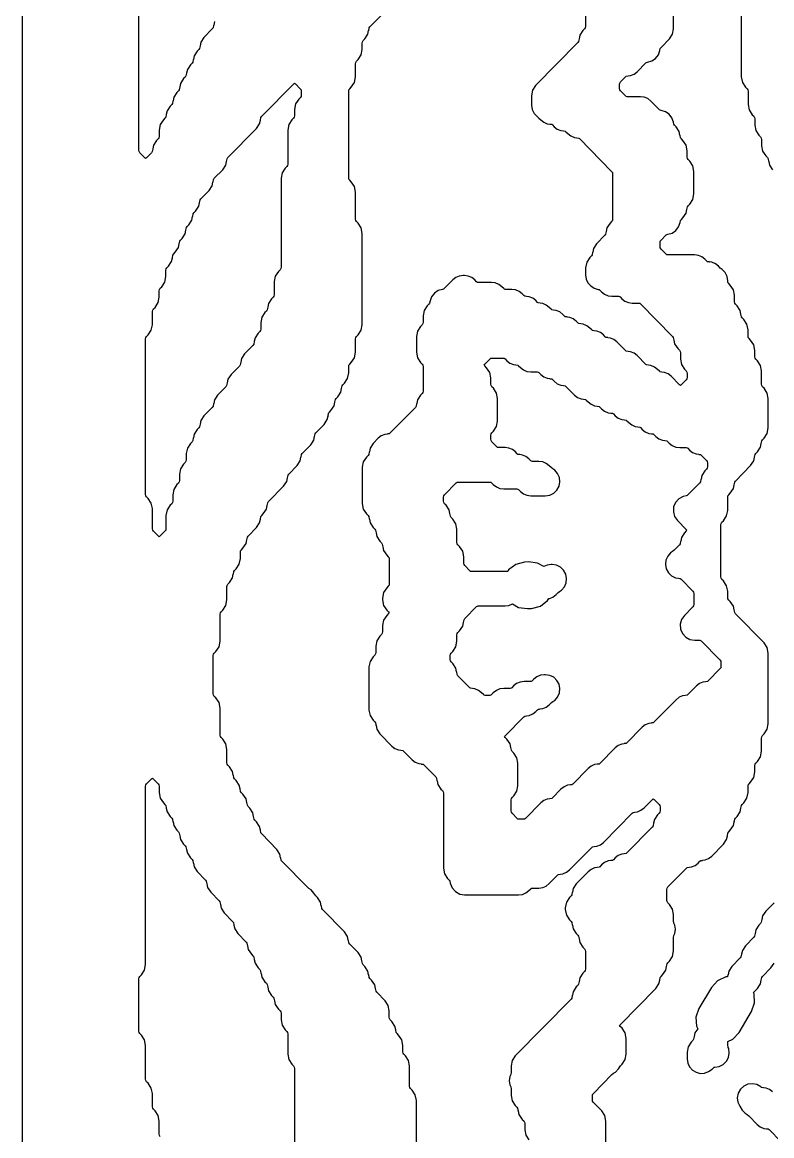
# Model space of a CAD drawing. Header units: millimetres. Extents: x 2 to 65, y 2 to 128.
# Drawn here: x 2 to 27.71, y 51.53 to 89.77 of the extents above; entities that cross this region are included whole.
import ezdxf

# ---------------------------------------------------------------- set-up
doc = ezdxf.new("R2010")
doc.units = ezdxf.units.MM
doc.layers.add('CUT', color=1, linetype='Continuous')

msp = doc.modelspace()

# ---------------------------------------------------------------- linework, layer by layer
at = {"layer": 'CUT'}
for points in [[(44.134, 2), (52.134, 2), (52.134, 5), (65.2679, 5), (65.2679, 125), (52.134, 125), (52.134, 128), (44.134, 128), (44.134, 125), (23.134, 125), (23.134, 128), (15.134, 128), (15.134, 125), (2, 125), (2, 5), (15.134, 5), (15.134, 2), (23.134, 2), (23.134, 5), (44.134, 5)], [(6.2322, 73.555), (6.2322, 78.8922), (6.2411, 78.9373), (6.2664, 78.9757), (6.321, 79.0313), (6.4272, 79.1924), (6.4644, 79.3818), (6.4644, 79.8374), (6.4733, 79.8824), (6.4986, 79.9208), (6.5533, 79.9765), (6.6594, 80.1376), (6.6967, 80.3269), (6.6967, 80.5462), (6.7055, 80.5913), (6.7308, 80.6297), (6.7855, 80.6853), (6.8916, 80.8465), (6.9289, 81.0358), (6.9289, 81.2551), (6.9377, 81.3002), (6.963, 81.3385), (7.0177, 81.3942), (7.1239, 81.5553), (7.1485, 81.6805), (7.1517, 81.6799), (7.17, 81.7727), (7.1952, 81.8111), (7.2499, 81.8668), (7.3561, 82.0279), (7.3807, 82.1531), (7.3839, 82.1525), (7.4022, 82.2453), (7.4274, 82.2837), (7.4821, 82.3393), (7.5883, 82.5005), (7.6129, 82.6257), (7.6161, 82.625), (7.6344, 82.7179), (7.6597, 82.7563), (7.7144, 82.8119), (7.8205, 82.973), (7.8451, 83.0982), (7.8483, 83.0976), (7.8666, 83.1905), (7.8919, 83.2288), (7.9466, 83.2845), (8.0527, 83.4456), (8.0774, 83.5708), (8.0806, 83.5702), (8.0988, 83.663), (8.1241, 83.7014), (8.411, 83.9933), (8.5172, 84.1545), (8.5418, 84.2797), (8.545, 84.279), (8.5633, 84.3719), (8.5885, 84.4103), (8.8754, 84.7022), (8.9816, 84.8633), (9.0062, 84.9885), (9.0094, 84.9879), (9.0277, 85.0808), (9.053, 85.1191), (10.0365, 86.1199), (10.1427, 86.2811), (10.1673, 86.4063), (10.1705, 86.4056), (10.1888, 86.4985), (10.2141, 86.5368), (11.3131, 87.6552), (11.341, 87.6757), (11.3689, 87.6552), (11.5391, 87.482), (11.5644, 87.4436), (11.5732, 87.3986), (11.5732, 87.2597), (11.5644, 87.2146), (11.5391, 87.1762), (11.4844, 87.1206), (11.3783, 86.9594), (11.341, 86.7701), (11.341, 86.5508), (11.3322, 86.5057), (11.3069, 86.4674), (11.2522, 86.4117), (11.146, 86.2506), (11.1088, 86.0613), (11.1088, 84.8968), (11.0999, 84.8517), (11.0747, 84.8134), (11.02, 84.7577), (10.9138, 84.5966), (10.8766, 84.4072), (10.8766, 81.3525), (10.8677, 81.3074), (10.8424, 81.2691), (10.7878, 81.2134), (10.6816, 81.0523), (10.6444, 80.8629), (10.6444, 80.4073), (10.6355, 80.3623), (10.6102, 80.3239), (10.5555, 80.2683), (10.4494, 80.1071), (10.4248, 79.9819), (10.4215, 79.9826), (10.4033, 79.8897), (10.378, 79.8513), (10.3233, 79.7957), (10.2172, 79.6346), (10.1799, 79.4452), (10.1799, 79.2259), (10.1711, 79.1808), (10.1458, 79.1425), (10.0911, 79.0868), (9.9849, 78.9257), (9.9603, 78.8005), (9.9571, 78.8011), (9.9388, 78.7083), (9.9136, 78.6699), (9.6267, 78.378), (9.5205, 78.2168), (9.4959, 78.0916), (9.4927, 78.0923), (9.4744, 77.9994), (9.4491, 77.961), (9.1622, 77.6691), (9.0561, 77.508), (9.0314, 77.3828), (9.0282, 77.3834), (9.01, 77.2905), (8.9847, 77.2522), (8.6978, 76.9602), (8.5916, 76.7991), (8.567, 76.6739), (8.5638, 76.6745), (8.5455, 76.5817), (8.5203, 76.5433), (8.2334, 76.2514), (8.1272, 76.0903), (8.1026, 75.965), (8.0994, 75.9657), (8.0811, 75.8728), (8.0558, 75.8345), (8.0011, 75.7788), (7.895, 75.6177), (7.8704, 75.4925), (7.8671, 75.4931), (7.8489, 75.4003), (7.8236, 75.3619), (7.7689, 75.3062), (7.6628, 75.1451), (7.6255, 74.9558), (7.6255, 74.7365), (7.6167, 74.6914), (7.5914, 74.653), (7.5367, 74.5974), (7.4305, 74.4362), (7.3933, 74.2469), (7.3933, 74.0276), (7.3844, 73.9825), (7.3592, 73.9442), (7.3045, 73.8885), (7.1983, 73.7274), (7.1611, 73.538), (7.1611, 73.3187), (7.1522, 73.2737), (7.127, 73.2353), (7.0723, 73.1797), (6.9661, 73.0185), (6.9289, 72.8292), (6.9289, 72.3736), (6.92, 72.3285), (6.8947, 72.2902), (6.7245, 72.117), (6.6967, 72.0964), (6.6688, 72.117), (6.4986, 72.2902), (6.4733, 72.3285), (6.4644, 72.3736), (6.4644, 73.0655), (6.4272, 73.2548), (6.321, 73.4159), (6.2664, 73.4716), (6.2411, 73.51)], [(20.5003, 70.2617), (20.6, 70.3762), (20.6608, 70.5154), (20.6769, 70.6665), (20.647, 70.8154), (20.5737, 70.9484), (20.4638, 71.0533), (20.3276, 71.1204), (20.1774, 71.1435), (20.1428, 71.1435), (20.0119, 71.126), (19.8902, 71.075), (19.8897, 71.0746), (19.6798, 71.1962), (19.3704, 71.2374), (19.2325, 71.2286), (18.9309, 71.1482), (18.6829, 70.9586), (18.6532, 70.9072), (17.4118, 70.9072), (17.3804, 70.9114), (17.3555, 70.9308), (17.1806, 71.1087), (17.1553, 71.1471), (17.1465, 71.1922), (17.1465, 71.4115), (17.1092, 71.6008), (17.0031, 71.7619), (16.9484, 71.8176), (16.9231, 71.8559), (16.9143, 71.901), (16.9143, 72.3566), (16.877, 72.5459), (16.7709, 72.7071), (16.7162, 72.7627), (16.6909, 72.8011), (16.6726, 72.8939), (16.6694, 72.8933), (16.6448, 73.0185), (16.5387, 73.1797), (16.484, 73.2353), (16.4587, 73.2737), (16.4498, 73.3187), (16.4498, 73.4576), (16.4587, 73.5027), (16.484, 73.5411), (16.891, 73.9553), (16.916, 73.9747), (16.9474, 73.9789), (18.0422, 73.9789), (18.0736, 73.9747), (18.0986, 73.9553), (18.1606, 73.8921), (18.2647, 73.8111), (18.3864, 73.76), (18.5172, 73.7426), (18.9711, 73.7426), (19.0025, 73.7384), (19.0274, 73.719), (19.0895, 73.6559), (19.1936, 73.5748), (19.3153, 73.5237), (19.4461, 73.5063), (19.9452, 73.5063), (20.0953, 73.5294), (20.2316, 73.5965), (20.3415, 73.7014), (20.4147, 73.8344), (20.4447, 73.9833), (20.4286, 74.1343), (20.3678, 74.2736), (20.2681, 74.3881), (20.2012, 74.4291), (20.1421, 74.4751), (20.0801, 74.5382), (19.9759, 74.6193), (19.8542, 74.6704), (19.7234, 74.6878), (19.5018, 74.6878), (19.4704, 74.6919), (19.4454, 74.7114), (19.3834, 74.7745), (19.2793, 74.8556), (19.1576, 74.9066), (19.07, 74.9183), (19.0702, 74.9197), (19.006, 74.9282), (18.981, 74.9477), (18.919, 75.0108), (18.8149, 75.0919), (18.6932, 75.1429), (18.5624, 75.1603), (18.3407, 75.1603), (18.3093, 75.1645), (18.2843, 75.184), (18.1095, 75.3619), (18.0842, 75.4003), (18.0754, 75.4453), (18.0754, 75.5842), (18.0842, 75.6293), (18.1095, 75.6676), (18.1642, 75.7233), (18.2703, 75.8844), (18.3076, 76.0738), (18.3076, 76.8461), (18.2703, 77.0354), (18.1642, 77.1965), (18.1095, 77.2522), (18.0842, 77.2905), (18.0754, 77.3356), (18.0754, 77.5549), (18.0381, 77.7443), (17.932, 77.9054), (17.8704, 77.968), (17.8505, 77.9958), (17.8704, 78.0235), (18.0521, 78.2084), (18.0771, 78.2279), (18.1085, 78.2321), (18.5067, 78.2321), (18.538, 78.2279), (18.563, 78.2084), (18.625, 78.1453), (18.7292, 78.0642), (18.8509, 78.0132), (18.9384, 78.0015), (18.9382, 78.0002), (19.0025, 77.9916), (19.0274, 77.9721), (19.0895, 77.909), (19.1936, 77.8279), (19.3153, 77.7769), (19.4461, 77.7595), (19.6677, 77.7595), (19.6991, 77.7553), (19.7241, 77.7359), (19.7861, 77.6727), (19.8902, 77.5916), (20.0119, 77.5406), (20.0995, 77.529), (20.0993, 77.5276), (20.1636, 77.519), (20.1885, 77.4996), (20.2506, 77.4365), (20.3547, 77.3554), (20.4764, 77.3043), (20.564, 77.2927), (20.5638, 77.2913), (20.628, 77.2827), (20.653, 77.2633), (20.9472, 76.9639), (21.0513, 76.8828), (21.173, 76.8318), (21.2606, 76.8201), (21.2604, 76.8187), (21.3247, 76.8102), (21.3496, 76.7907), (21.4117, 76.7276), (21.5158, 76.6465), (21.6375, 76.5955), (21.725, 76.5838), (21.7249, 76.5824), (21.7891, 76.5739), (21.8141, 76.5544), (21.8761, 76.4913), (21.9802, 76.4102), (22.1019, 76.3592), (22.1895, 76.3475), (22.1893, 76.3461), (22.2535, 76.3376), (22.2785, 76.3181), (22.3405, 76.255), (22.4446, 76.1739), (22.5663, 76.1229), (22.6539, 76.1112), (22.6537, 76.1099), (22.718, 76.1013), (22.7429, 76.0819), (22.805, 76.0187), (22.9091, 75.9376), (23.0308, 75.8866), (23.1184, 75.875), (23.1182, 75.8736), (23.1824, 75.865), (23.2074, 75.8456), (23.2694, 75.7824), (23.3735, 75.7014), (23.4952, 75.6503), (23.5828, 75.6387), (23.5826, 75.6373), (23.6468, 75.6287), (23.6718, 75.6093), (23.7339, 75.5462), (23.838, 75.4651), (23.9597, 75.414), (24.0472, 75.4024), (24.047, 75.401), (24.1113, 75.3924), (24.1363, 75.373), (24.1983, 75.3099), (24.3024, 75.2288), (24.4241, 75.1778), (24.5549, 75.1603), (24.7765, 75.1603), (24.8079, 75.1562), (24.8329, 75.1367), (24.8949, 75.0736), (24.9991, 74.9925), (25.1207, 74.9415), (25.2083, 74.9298), (25.2081, 74.9284), (25.2724, 74.9199), (25.2973, 74.9004), (25.4722, 74.7225), (25.4975, 74.6841), (25.5063, 74.6391), (25.5063, 74.5002), (25.4975, 74.4551), (25.4722, 74.4167), (25.4175, 74.3611), (25.3114, 74.2), (25.2867, 74.0748), (25.2835, 74.0754), (25.2653, 73.9825), (25.24, 73.9442), (24.8376, 73.5347), (24.8068, 73.512), (24.7809, 73.5035), (24.6703, 73.4848), (24.5241, 73.4043), (24.4125, 73.2802), (24.3479, 73.1263), (24.3376, 72.9597), (24.3828, 72.799), (24.4782, 72.6622), (24.7824, 72.3526), (24.8023, 72.3249), (24.7824, 72.2971), (24.7209, 72.2345), (24.6147, 72.0734), (24.5901, 71.9482), (24.5869, 71.9488), (24.5686, 71.8559), (24.5433, 71.8176), (24.3685, 71.6397), (24.3094, 71.5937), (24.2425, 71.5527), (24.1427, 71.4381), (24.082, 71.2989), (24.0659, 71.1479), (24.0958, 70.999), (24.1691, 70.8659), (24.2789, 70.761), (24.4152, 70.694), (24.512, 70.6791), (24.5115, 70.6753), (24.5757, 70.6667), (24.6007, 70.6473), (25.0078, 70.233), (25.033, 70.1947), (25.0419, 70.1496), (25.0419, 69.7744), (25.033, 69.7294), (25.0078, 69.691), (24.7166, 69.3948), (24.6212, 69.2579), (24.576, 69.0972), (24.5863, 68.9306), (24.6509, 68.7767), (24.7625, 68.6526), (24.9087, 68.5722), (25.0732, 68.5443), (25.241, 68.5443), (25.2724, 68.5401), (25.2973, 68.5207), (25.9366, 67.8702), (25.9619, 67.8318), (25.9708, 67.7867), (25.9708, 67.6479), (25.9619, 67.6028), (25.9366, 67.5644), (25.5296, 67.1502), (25.5046, 67.1308), (25.4404, 67.1222), (25.4405, 67.1208), (25.353, 67.1092), (25.2313, 67.0581), (25.1272, 66.9771), (24.8329, 66.6776), (24.8079, 66.6582), (24.7437, 66.6496), (24.7439, 66.6483), (24.6563, 66.6366), (24.5346, 66.5856), (24.4305, 66.5045), (23.6718, 65.7325), (23.6468, 65.713), (23.5826, 65.7045), (23.5828, 65.7031), (23.4952, 65.6914), (23.3735, 65.6404), (23.2694, 65.5593), (22.7429, 65.0236), (22.718, 65.0042), (22.6537, 64.9956), (22.6539, 64.9942), (22.5663, 64.9826), (22.4446, 64.9316), (22.3405, 64.8505), (21.8141, 64.3148), (21.7891, 64.2953), (21.7249, 64.2868), (21.725, 64.2854), (21.6375, 64.2737), (21.5158, 64.2227), (21.4117, 64.1416), (20.8852, 63.6059), (20.8602, 63.5865), (20.796, 63.5779), (20.7962, 63.5765), (20.7086, 63.5649), (20.5869, 63.5138), (20.4828, 63.4327), (20.1885, 63.1333), (20.1636, 63.1139), (20.0993, 63.1053), (20.0995, 63.1039), (20.0119, 63.0923), (19.8902, 63.0413), (19.7861, 62.9602), (19.2597, 62.4245), (19.2347, 62.405), (19.2033, 62.4008), (19.0374, 62.4008), (19.006, 62.405), (18.981, 62.4245), (18.8061, 62.6024), (18.7809, 62.6408), (18.772, 62.6858), (18.772, 63.061), (18.7809, 63.1061), (18.8061, 63.1444), (18.8608, 63.2001), (18.967, 63.3612), (19.0042, 63.5506), (19.0042, 64.3229), (18.967, 64.5122), (18.8608, 64.6733), (18.8061, 64.729), (18.7809, 64.7673), (18.7626, 64.8602), (18.7594, 64.8596), (18.7348, 64.9848), (18.6286, 65.1459), (18.5671, 65.2085), (18.5472, 65.2363), (18.5671, 65.264), (19.2132, 65.9215), (19.2382, 65.941), (19.3024, 65.9495), (19.3022, 65.9509), (19.3898, 65.9626), (19.5115, 66.0136), (19.6156, 66.0947), (19.6777, 66.1578), (19.708, 66.1814), (19.7234, 66.1814), (19.7403, 66.1837), (19.7491, 66.1834), (19.7669, 66.1858), (19.7667, 66.1872), (19.8542, 66.1988), (19.9759, 66.2499), (20.0801, 66.331), (20.1444, 66.3965), (20.1461, 66.3988), (20.1534, 66.4029), (20.2012, 66.4401), (20.2681, 66.4811), (20.3678, 66.5956), (20.4286, 66.7349), (20.4447, 66.8859), (20.4147, 67.0348), (20.3415, 67.1678), (20.2316, 67.2727), (20.0953, 67.3398), (19.9452, 67.3629), (19.9105, 67.3629), (19.7797, 67.3455), (19.658, 67.2944), (19.5539, 67.2133), (19.4895, 67.1478), (19.4878, 67.1455), (19.4806, 67.1414), (19.4615, 67.1266), (19.2139, 67.1266), (19.0831, 67.1092), (18.9614, 67.0581), (18.8573, 66.9771), (18.7952, 66.9139), (18.7703, 66.8945), (18.7389, 66.8903), (18.5172, 66.8903), (18.3864, 66.8729), (18.2647, 66.8219), (18.1606, 66.7408), (18.0986, 66.6776), (18.0736, 66.6582), (18.0422, 66.654), (17.8763, 66.654), (17.8449, 66.6582), (17.8199, 66.6776), (17.7579, 66.7408), (17.6538, 66.8219), (17.5321, 66.8729), (17.4445, 66.8845), (17.4447, 66.8859), (17.3804, 66.8945), (17.3555, 66.9139), (16.9484, 67.3281), (16.9231, 67.3665), (16.9049, 67.4593), (16.9016, 67.4587), (16.877, 67.5839), (16.7709, 67.7451), (16.7162, 67.8007), (16.6909, 67.8391), (16.682, 67.8841), (16.682, 68.023), (16.6909, 68.0681), (16.7162, 68.1065), (16.7709, 68.1621), (16.877, 68.3233), (16.9143, 68.5126), (16.9143, 68.7319), (16.9231, 68.777), (16.9484, 68.8153), (17.0031, 68.871), (17.1092, 69.0321), (17.1339, 69.1573), (17.1371, 69.1567), (17.1553, 69.2495), (17.1806, 69.2879), (17.5877, 69.7021), (17.6127, 69.7216), (17.644, 69.7257), (18.5624, 69.7257), (18.6932, 69.7432), (18.8149, 69.7942), (18.8154, 69.7946), (19.0253, 69.673), (19.3347, 69.6318), (19.4726, 69.6406), (19.7742, 69.721), (20.0222, 69.9106), (20.06, 69.9759), (20.0865, 69.9794), (20.2082, 70.0305), (20.3123, 70.1116), (20.3767, 70.1771), (20.3783, 70.1794), (20.3856, 70.1835), (20.4334, 70.2207)]]:
    msp.add_lwpolyline(points, close=True, dxfattribs=at)
for points in [[(8.5916, 89.7949), (8.567, 89.6697), (8.5638, 89.6703), (8.5455, 89.5775), (8.5203, 89.5391), (8.2334, 89.2472), (8.1272, 89.086), (8.1026, 88.9608), (8.0994, 88.9615), (8.0811, 88.8686), (8.0558, 88.8302), (8.0011, 88.7746), (7.895, 88.6135), (7.8704, 88.4883), (7.8671, 88.4889), (7.8489, 88.396), (7.8236, 88.3577), (7.7689, 88.302), (7.6628, 88.1409), (7.6381, 88.0157), (7.6349, 88.0163), (7.6167, 87.9235), (7.5914, 87.8851), (7.5367, 87.8294), (7.4305, 87.6683), (7.4059, 87.5431), (7.4027, 87.5437), (7.3844, 87.4509), (7.3592, 87.4125), (7.3045, 87.3569), (7.1983, 87.1957), (7.1737, 87.0705), (7.1705, 87.0712), (7.1522, 86.9783), (7.127, 86.94), (7.0723, 86.8843), (6.9661, 86.7232), (6.9415, 86.598), (6.9383, 86.5986), (6.92, 86.5057), (6.8947, 86.4674), (6.84, 86.4117), (6.7339, 86.2506), (6.6967, 86.0613), (6.6967, 85.8419), (6.6878, 85.7969), (6.6625, 85.7585), (6.6078, 85.7029), (6.5017, 85.5417), (6.477, 85.4165), (6.4738, 85.4172), (6.4556, 85.3243), (6.4303, 85.2859), (6.2601, 85.1128), (6.2322, 85.0922), (6.2043, 85.1128), (6.0341, 85.2859), (6.0089, 85.3243), (6, 85.3694), (6, 93.0694)], [(22.0231, 51.2636), (22.0231, 52.0359), (21.9858, 52.2253), (21.8797, 52.3864), (21.5928, 52.6783), (21.5675, 52.7167), (21.5586, 52.7618), (21.5586, 52.9007), (21.5675, 52.9457), (21.5928, 52.9841), (22.2321, 53.6346), (22.2852, 53.676), (22.3578, 53.72), (22.4561, 53.8297), (22.5216, 53.9292), (22.5763, 53.9849), (22.6825, 54.146), (22.7197, 54.3354), (22.7197, 54.8714), (22.6825, 55.0607), (22.5763, 55.2219), (22.5148, 55.2845), (22.4949, 55.3122), (22.5148, 55.34), (23.7374, 56.5841), (23.8436, 56.7452), (23.8682, 56.8704), (23.8714, 56.8698), (23.8897, 56.9626), (23.9149, 57.001), (23.9696, 57.0566), (24.0758, 57.2178), (24.1004, 57.343), (24.1036, 57.3423), (24.1219, 57.4352), (24.1472, 57.4736), (24.2019, 57.5292), (24.308, 57.6903), (24.3452, 57.8797), (24.3452, 58.3353), (24.359, 58.4053), (24.3924, 58.4767), (24.4134, 58.6203), (24.3924, 58.7638), (24.359, 58.8352), (24.3452, 58.9052), (24.3452, 59.1245), (24.308, 59.3139), (24.2019, 59.475), (24.1472, 59.5307), (24.1219, 59.569), (24.113, 59.6141), (24.113, 59.9893), (24.1219, 60.0343), (24.1472, 60.0727), (24.7865, 60.7232), (24.8114, 60.7427), (24.8757, 60.7512), (24.8755, 60.7526), (24.9631, 60.7642), (25.0847, 60.8153), (25.1889, 60.8964), (25.2509, 60.9595), (25.2759, 60.9789), (25.3401, 60.9875), (25.3399, 60.9889), (25.4275, 61.0005), (25.5492, 61.0516), (25.6533, 61.1327), (26.0596, 61.5461), (26.1658, 61.7072), (26.1904, 61.8324), (26.1936, 61.8318), (26.2119, 61.9246), (26.2371, 61.963), (26.2918, 62.0187), (26.398, 62.1798), (26.4226, 62.305), (26.4258, 62.3044), (26.4441, 62.3972), (26.4693, 62.4356), (26.524, 62.4912), (26.6302, 62.6524), (26.6548, 62.7776), (26.658, 62.7769), (26.6763, 62.8698), (26.7016, 62.9081), (26.7563, 62.9638), (26.8624, 63.1249), (26.8996, 63.3143), (26.8996, 63.5336), (26.9085, 63.5787), (26.9338, 63.617), (26.9885, 63.6727), (27.0946, 63.8338), (27.1319, 64.0231), (27.1319, 64.2424), (27.1407, 64.2875), (27.166, 64.3259), (27.2207, 64.3815), (27.3268, 64.5427), (27.3641, 64.732), (27.3641, 65.1876), (27.3729, 65.2327), (27.3982, 65.271), (27.4529, 65.3267), (27.5591, 65.4878), (27.5963, 65.6771), (27.5963, 68.1034), (27.5591, 68.2928), (27.4529, 68.4539), (26.4693, 69.4547), (26.4441, 69.4931), (26.4258, 69.5859), (26.4226, 69.5853), (26.398, 69.7105), (26.2918, 69.8716), (26.2371, 69.9273), (26.2119, 69.9657), (26.203, 70.0107), (26.203, 70.23), (26.1658, 70.4194), (26.0596, 70.5805), (26.0049, 70.6362), (25.9796, 70.6745), (25.9708, 70.7196), (25.9708, 72.5125), (25.9796, 72.5576), (26.0049, 72.5959), (26.0596, 72.6516), (26.1658, 72.8127), (26.203, 73.002), (26.203, 73.4576), (26.2119, 73.5027), (26.2371, 73.5411), (26.2918, 73.5967), (26.398, 73.7578), (26.4226, 73.8831), (26.4258, 73.8824), (26.4441, 73.9753), (26.4693, 74.0136), (26.9885, 74.5419), (27.0946, 74.703), (27.1193, 74.8282), (27.1225, 74.8276), (27.1407, 74.9204), (27.166, 74.9588), (27.2207, 75.0144), (27.3268, 75.1756), (27.3515, 75.3008), (27.3547, 75.3001), (27.3729, 75.393), (27.3982, 75.4314), (27.4529, 75.487), (27.5591, 75.6481), (27.5963, 75.8375), (27.5963, 76.8461), (27.5591, 77.0354), (27.4529, 77.1965), (27.3982, 77.2522), (27.3729, 77.2905), (27.3641, 77.3356), (27.3641, 77.7912), (27.3268, 77.9805), (27.2207, 78.1417), (27.166, 78.1973), (27.1407, 78.2357), (27.1319, 78.2808), (27.1319, 78.5001), (27.0946, 78.6894), (26.9885, 78.8505), (26.9338, 78.9062), (26.9085, 78.9446), (26.8996, 78.9896), (26.8996, 79.2089), (26.8624, 79.3983), (26.7563, 79.5594), (26.7016, 79.6151), (26.6763, 79.6534), (26.658, 79.7463), (26.6548, 79.7456), (26.6302, 79.8708), (26.524, 80.032), (26.4693, 80.0876), (26.4441, 80.126), (26.4352, 80.1711), (26.4352, 80.3904), (26.398, 80.5797), (26.2918, 80.7408), (26.2371, 80.7965), (26.2119, 80.8349), (26.203, 80.8799), (26.203, 80.8841), (26.1802, 81.0333), (26.1139, 81.1689), (26.0102, 81.2786), (25.9475, 81.3274), (25.8855, 81.3906), (25.7814, 81.4716), (25.6597, 81.5227), (25.5721, 81.5343), (25.5723, 81.5357), (25.5081, 81.5443), (25.4831, 81.5637), (25.4211, 81.6268), (25.317, 81.7079), (25.1953, 81.759), (25.0645, 81.7764), (24.1462, 81.7764), (24.1148, 81.7805), (24.0898, 81.8), (23.9149, 81.9779), (23.8897, 82.0163), (23.8808, 82.0614), (23.8808, 82.2002), (23.8897, 82.2453), (23.9149, 82.2837), (24.0898, 82.4616), (24.1148, 82.4811), (24.148, 82.4855), (24.2966, 82.5295), (24.4245, 82.6168), (24.5196, 82.7391), (24.5726, 82.8846), (24.5863, 82.9542), (24.6116, 82.9925), (24.6663, 83.0482), (24.7724, 83.2093), (24.7971, 83.3345), (24.8003, 83.3339), (24.8185, 83.4268), (24.8438, 83.4651), (24.8985, 83.5208), (25.0047, 83.6819), (25.0419, 83.8712), (25.0419, 84.6435), (25.0047, 84.8329), (24.8985, 84.994), (24.8438, 85.0497), (24.8185, 85.088), (24.8097, 85.1331), (24.8097, 85.3524), (24.7724, 85.5417), (24.6663, 85.7029), (24.6116, 85.7585), (24.5863, 85.7969), (24.5681, 85.8897), (24.5649, 85.8891), (24.5402, 86.0143), (24.4341, 86.1754), (24.3794, 86.2311), (24.3541, 86.2694), (24.3404, 86.339), (24.2874, 86.4845), (24.1923, 86.6068), (24.0643, 86.6942), (23.9158, 86.7381), (23.8826, 86.7426), (23.8576, 86.762), (23.5633, 87.0614), (23.4592, 87.1425), (23.3375, 87.1936), (23.2067, 87.211), (22.7529, 87.211), (22.7215, 87.2151), (22.6965, 87.2346), (22.5216, 87.4125), (22.4964, 87.4509), (22.4875, 87.496), (22.4875, 87.6348), (22.4964, 87.6799), (22.5216, 87.7183), (22.6965, 87.8962), (22.7215, 87.9157), (22.7857, 87.9242), (22.7855, 87.9256), (22.8731, 87.9372), (22.9948, 87.9883), (23.0989, 88.0694), (23.3931, 88.3688), (23.4181, 88.3882), (23.4514, 88.3927), (23.5999, 88.4366), (23.7278, 88.524), (23.8229, 88.6463), (23.876, 88.7918), (23.8897, 88.8614), (23.9149, 88.8997), (24.2019, 89.1917), (24.308, 89.3528), (24.3452, 89.5421), (24.3452, 91.4959)], [(26.6674, 91.7321), (26.6674, 87.8881), (26.7047, 87.6988), (26.8108, 87.5376), (26.8655, 87.482), (26.8908, 87.4436), (26.8996, 87.3986), (26.8996, 86.943), (26.9369, 86.7536), (27.043, 86.5925), (27.0977, 86.5368), (27.123, 86.4985), (27.1319, 86.4534), (27.1319, 86.2341), (27.1691, 86.0448), (27.2753, 85.8836), (27.3299, 85.828), (27.3552, 85.7896), (27.3641, 85.7446), (27.3641, 85.5252), (27.4013, 85.3359), (27.5075, 85.1748), (27.5622, 85.1191), (27.5874, 85.0808), (27.6057, 84.9879), (27.6089, 84.9885), (27.6335, 84.8633), (27.7397, 84.7022)], [(21.3264, 91.1792), (21.3264, 89.6225), (21.3175, 89.5775), (21.2923, 89.5391), (21.2376, 89.4835), (21.1314, 89.3223), (21.1068, 89.1971), (21.1036, 89.1977), (21.0853, 89.1049), (21.0601, 89.0665), (19.612, 87.5932), (19.5059, 87.432), (19.4687, 87.2427), (19.4687, 86.9218), (19.4914, 86.7726), (19.5577, 86.637), (19.6614, 86.5273), (19.7241, 86.4785), (19.7861, 86.4154), (19.8902, 86.3343), (20.0119, 86.2832), (20.0995, 86.2716), (20.0993, 86.2702), (20.1636, 86.2616), (20.1885, 86.2422), (20.2506, 86.1791), (20.3547, 86.098), (20.4764, 86.0469), (20.564, 86.0353), (20.5638, 86.0339), (20.628, 86.0254), (20.653, 86.0059), (20.715, 85.9428), (20.8191, 85.8617), (20.9408, 85.8107), (21.0284, 85.799), (21.0282, 85.7976), (21.0924, 85.7891), (21.1174, 85.7696), (22.2211, 84.6465), (22.2464, 84.6082), (22.2553, 84.5631), (22.2553, 83.0065), (22.2464, 82.9614), (22.2211, 82.9231), (22.1665, 82.8674), (22.0603, 82.7063), (22.0357, 82.5811), (22.0325, 82.5817), (22.0142, 82.4889), (21.9889, 82.4505), (21.702, 82.1586), (21.5959, 81.9974), (21.5712, 81.8722), (21.568, 81.8729), (21.5498, 81.78), (21.5245, 81.7416), (21.4698, 81.686), (21.3636, 81.5249), (21.3264, 81.3355), (21.3264, 81.0902), (21.347, 80.9483), (21.4069, 80.8181), (21.5014, 80.7103), (21.6225, 80.6337), (21.7604, 80.5946), (21.7891, 80.5908), (21.8141, 80.5713), (21.8761, 80.5082), (21.9802, 80.4271), (22.1019, 80.3761), (22.2327, 80.3586), (22.4544, 80.3586), (22.4857, 80.3545), (22.5107, 80.335), (22.5728, 80.2719), (22.6769, 80.1908), (22.7986, 80.1398), (22.9294, 80.1224), (23.151, 80.1224), (23.1824, 80.1182), (23.2074, 80.0987), (24.3111, 78.9757), (24.3364, 78.9373), (24.3546, 78.8444), (24.3579, 78.8451), (24.3825, 78.7199), (24.4886, 78.5587), (24.5433, 78.5031), (24.5686, 78.4647), (24.5775, 78.4197), (24.5775, 78.2003), (24.6147, 78.011), (24.7209, 77.8499), (24.7755, 77.7942), (24.8008, 77.7559), (24.8097, 77.7108), (24.8097, 77.5719), (24.8008, 77.5268), (24.7755, 77.4885), (24.6054, 77.3153), (24.5775, 77.2947), (24.5496, 77.3153), (24.26, 77.61), (24.1559, 77.6911), (24.0342, 77.7421), (23.9466, 77.7537), (23.9468, 77.7551), (23.8826, 77.7637), (23.8576, 77.7831), (23.7955, 77.8463), (23.6914, 77.9273), (23.5697, 77.9784), (23.4822, 77.99), (23.4824, 77.9914), (23.4181, 78), (23.3931, 78.0194), (23.0989, 78.3188), (22.9948, 78.3999), (22.8731, 78.4509), (22.7855, 78.4626), (22.7857, 78.464), (22.7215, 78.4725), (22.6965, 78.492), (22.4022, 78.7914), (22.2981, 78.8725), (22.1764, 78.9235), (22.0889, 78.9352), (22.089, 78.9366), (22.0248, 78.9451), (21.9998, 78.9646), (21.9378, 79.0277), (21.8337, 79.1088), (21.712, 79.1598), (21.6244, 79.1715), (21.6246, 79.1728), (21.5604, 79.1814), (21.5354, 79.2008), (21.4734, 79.264), (21.3693, 79.3451), (21.2476, 79.3961), (21.16, 79.4077), (21.1602, 79.4091), (21.0959, 79.4177), (21.071, 79.4371), (21.0089, 79.5003), (20.9048, 79.5813), (20.7831, 79.6324), (20.6955, 79.644), (20.6957, 79.6454), (20.6315, 79.654), (20.6065, 79.6734), (20.5445, 79.7365), (20.4404, 79.8176), (20.3187, 79.8687), (20.2311, 79.8803), (20.2313, 79.8817), (20.1671, 79.8903), (20.1421, 79.9097), (20.0801, 79.9728), (19.9759, 80.0539), (19.8542, 80.1049), (19.7667, 80.1166), (19.7669, 80.118), (19.7026, 80.1265), (19.6777, 80.146), (19.6156, 80.2091), (19.5115, 80.2902), (19.3898, 80.3412), (19.3022, 80.3529), (19.3024, 80.3543), (19.2382, 80.3628), (19.2132, 80.3823), (19.1512, 80.4454), (19.0471, 80.5265), (18.9254, 80.5775), (18.7946, 80.5949), (18.5729, 80.5949), (18.5415, 80.5991), (18.5166, 80.6186), (18.4545, 80.6817), (18.3504, 80.7628), (18.2287, 80.8138), (18.0979, 80.8312), (17.644, 80.8312), (17.6127, 80.8354), (17.5877, 80.8549), (17.5257, 80.918), (17.4215, 80.9991), (17.2998, 81.0501), (17.169, 81.0675), (17.1239, 81.0675), (16.9931, 81.0501), (16.8714, 80.9991), (16.7673, 80.918), (16.473, 80.6186), (16.4481, 80.5991), (16.4148, 80.5947), (16.2663, 80.5507), (16.1383, 80.4634), (16.0433, 80.3411), (15.9902, 80.1955), (15.9765, 80.126), (15.9513, 80.0876), (15.8966, 80.032), (15.7904, 79.8708), (15.7532, 79.6815), (15.7532, 79.4622), (15.7443, 79.4171), (15.719, 79.3788), (15.6643, 79.3231), (15.5582, 79.162), (15.5209, 78.9726), (15.5209, 78.4366), (15.5582, 78.2473), (15.6643, 78.0862), (15.719, 78.0305), (15.7443, 77.9922), (15.7532, 77.9471), (15.7532, 77.0993), (15.7443, 77.0543), (15.719, 77.0159), (15.6643, 76.9602), (15.5582, 76.7991), (15.5336, 76.6739), (15.5303, 76.6745), (15.5121, 76.5817), (15.4868, 76.5433), (14.6153, 75.6565), (14.5903, 75.6371), (14.5261, 75.6285), (14.5263, 75.6272), (14.4387, 75.6155), (14.317, 75.5645), (14.2129, 75.4834), (14.0388, 75.3062), (13.9327, 75.1451), (13.908, 75.0199), (13.9048, 75.0205), (13.8866, 74.9277), (13.8613, 74.8893), (13.8066, 74.8337), (13.7004, 74.6725), (13.6632, 74.4832), (13.6632, 73.2383), (13.7004, 73.049), (13.8066, 72.8879), (13.8613, 72.8322), (13.8866, 72.7938), (13.9048, 72.701), (13.908, 72.7016), (13.9327, 72.5764), (14.0388, 72.4153), (14.0935, 72.3596), (14.1188, 72.3213), (14.137, 72.2284), (14.1403, 72.229), (14.1649, 72.1038), (14.271, 71.9427), (14.3257, 71.8871), (14.351, 71.8487), (14.3693, 71.7558), (14.3725, 71.7565), (14.3971, 71.6313), (14.5032, 71.4701), (14.5579, 71.4145), (14.5832, 71.3761), (14.5921, 71.331), (14.5921, 70.4833), (14.5832, 70.4382), (14.5579, 70.3999), (14.5032, 70.3442), (14.3971, 70.1831), (14.3599, 69.9937), (14.3599, 69.9303), (14.3971, 69.741), (14.5032, 69.5798), (14.5648, 69.5172), (14.5847, 69.4895), (14.5648, 69.4617), (14.5032, 69.3991), (14.3971, 69.2379), (14.3599, 69.0486), (14.3599, 68.8293), (14.351, 68.7842), (14.3257, 68.7459), (14.271, 68.6902), (14.1649, 68.5291), (14.1276, 68.3397), (14.1276, 68.1204), (14.1188, 68.0754), (14.0935, 68.037), (14.0388, 67.9813), (13.9327, 67.8202), (13.8954, 67.6309), (13.8954, 66.1497), (13.9327, 65.9604), (14.0388, 65.7992), (14.0935, 65.7436), (14.1188, 65.7052), (14.137, 65.6124), (14.1403, 65.613), (14.1649, 65.4878), (14.271, 65.3267), (14.6773, 64.9132), (14.7814, 64.8322), (14.9031, 64.7811), (14.9907, 64.7695), (14.9905, 64.7681), (15.0548, 64.7595), (15.0797, 64.7401), (15.374, 64.4407), (15.4781, 64.3596), (15.5998, 64.3086), (15.6874, 64.2969), (15.6872, 64.2955), (15.7514, 64.287), (15.7764, 64.2675), (16.1835, 63.8533), (16.2087, 63.8149), (16.227, 63.7221), (16.2302, 63.7227), (16.2548, 63.5975), (16.361, 63.4364), (16.4157, 63.3807), (16.441, 63.3424), (16.4498, 63.2973), (16.4498, 60.7151), (16.4871, 60.5258), (16.5932, 60.3646), (16.6479, 60.309), (16.6732, 60.2706), (16.686, 60.2052), (16.7474, 60.0453), (16.859, 59.9155), (17.0079, 59.831), (17.1766, 59.8017), (19.0268, 59.8017), (19.1576, 59.8191), (19.2793, 59.8701), (19.3834, 59.9512), (19.4454, 60.0143), (19.4704, 60.0338), (19.5018, 60.038), (19.7234, 60.038), (19.8542, 60.0554), (19.9759, 60.1064), (20.0801, 60.1875), (20.3743, 60.4869), (20.3993, 60.5064), (20.4635, 60.5149), (20.4633, 60.5163), (20.5509, 60.528), (20.6726, 60.579), (20.7767, 60.6601), (21.5354, 61.4321), (21.5604, 61.4515), (21.6246, 61.4601), (21.6244, 61.4615), (21.712, 61.4731), (21.8337, 61.5241), (21.9378, 61.6052), (22.9287, 62.6135), (22.9537, 62.633), (23.0179, 62.6415), (23.0177, 62.6429), (23.1053, 62.6545), (23.227, 62.7056), (23.3311, 62.7867), (23.6207, 63.0813), (23.6486, 63.1019), (23.6765, 63.0813), (23.8467, 62.9081), (23.8719, 62.8698), (23.8808, 62.8247), (23.8808, 62.6858), (23.8719, 62.6408), (23.8467, 62.6024), (23.792, 62.5467), (23.6858, 62.3856), (23.6612, 62.2604), (23.658, 62.261), (23.6397, 62.1682), (23.6145, 62.1298), (22.7429, 61.243), (22.718, 61.2236), (22.6537, 61.215), (22.6539, 61.2137), (22.5663, 61.202), (22.4446, 61.151), (22.3405, 61.0699), (22.2785, 61.0068), (22.2535, 60.9873), (22.1893, 60.9787), (22.1895, 60.9774), (22.1019, 60.9657), (21.9802, 60.9147), (21.8761, 60.8336), (21.8141, 60.7705), (21.7891, 60.751), (21.7249, 60.7425), (21.725, 60.7411), (21.6375, 60.7294), (21.5158, 60.6784), (21.4117, 60.5973), (21.0054, 60.1839), (20.8992, 60.0227), (20.8746, 59.8975), (20.8714, 59.8982), (20.8531, 59.8053), (20.8278, 59.767), (20.7731, 59.7113), (20.667, 59.5502), (20.6298, 59.3608), (20.6298, 59.2974), (20.667, 59.1081), (20.7731, 58.9469), (20.8278, 58.8913), (20.8531, 58.8529), (20.8714, 58.7601), (20.8746, 58.7607), (20.8992, 58.6355), (21.0054, 58.4744), (21.0601, 58.4187), (21.0853, 58.3803), (21.1036, 58.2875), (21.1068, 58.2881), (21.1314, 58.1629), (21.2376, 58.0018), (21.2923, 57.9461), (21.3175, 57.9078), (21.3264, 57.8627), (21.3264, 57.2512), (21.3175, 57.2062), (21.2923, 57.1678), (21.2376, 57.1121), (21.1314, 56.951), (21.1068, 56.8258), (21.1036, 56.8264), (21.0853, 56.7336), (21.0601, 56.6952), (21.0054, 56.6396), (20.8992, 56.4784), (20.8746, 56.3532), (20.8714, 56.3539), (20.8531, 56.261), (20.8278, 56.2227), (18.9154, 54.2767), (18.8092, 54.1156), (18.772, 53.9262), (18.772, 53.7069), (18.7582, 53.6369), (18.7249, 53.5655), (18.7038, 53.4219), (18.7249, 53.2784), (18.7582, 53.207), (18.772, 53.137), (18.772, 52.9176), (18.8092, 52.7283), (18.9154, 52.5672), (18.9701, 52.5115), (18.9954, 52.4732), (19.0136, 52.3803), (19.0168, 52.3809), (19.0415, 52.2557), (19.1476, 52.0946), (19.2023, 52.039), (19.2276, 52.0006), (19.2364, 51.9555), (19.2364, 51.7362), (19.2737, 51.5469), (19.3798, 51.3857)], [(15.5209, 50.0822), (15.5209, 52.7448), (15.4837, 52.9341), (15.3776, 53.0953), (15.3229, 53.1509), (15.2976, 53.1893), (15.2887, 53.2344), (15.2887, 53.9262), (15.2515, 54.1156), (15.1453, 54.2767), (15.0906, 54.3324), (15.0654, 54.3707), (15.0565, 54.4158), (15.0565, 54.6351), (15.0193, 54.8244), (14.9131, 54.9856), (14.8584, 55.0412), (14.8332, 55.0796), (14.8149, 55.1724), (14.8117, 55.1718), (14.7871, 55.297), (14.6809, 55.4581), (14.6262, 55.5138), (14.6009, 55.5521), (14.5921, 55.5972), (14.5921, 55.8165), (14.5548, 56.0059), (14.4487, 56.167), (14.1618, 56.4589), (14.1365, 56.4973), (14.1182, 56.5902), (14.115, 56.5895), (14.0904, 56.7147), (13.9842, 56.8759), (13.9296, 56.9315), (13.9043, 56.9699), (13.886, 57.0627), (13.8828, 57.0621), (13.8582, 57.1873), (13.752, 57.3484), (13.6973, 57.4041), (13.6721, 57.4424), (13.6538, 57.5353), (13.6506, 57.5347), (13.626, 57.6599), (13.5198, 57.821), (13.2329, 58.1129), (13.2076, 58.1513), (13.1894, 58.2442), (13.1862, 58.2435), (13.1615, 58.3687), (13.0554, 58.5299), (12.304, 59.2944), (12.2788, 59.3327), (12.2605, 59.4256), (12.2573, 59.425), (12.2327, 59.5502), (12.1265, 59.7113), (12.0718, 59.767), (12.0062, 59.8665), (11.908, 59.9762), (11.8354, 60.0202), (11.7822, 60.0616), (10.9107, 60.9484), (10.8854, 60.9867), (10.8672, 61.0796), (10.864, 61.079), (10.8393, 61.2042), (10.7332, 61.3653), (10.2141, 61.8935), (10.1888, 61.9319), (10.1705, 62.0248), (10.1673, 62.0241), (10.1427, 62.1493), (10.0365, 62.3105), (9.9818, 62.3661), (9.9566, 62.4045), (9.9383, 62.4973), (9.9351, 62.4967), (9.9105, 62.6219), (9.8043, 62.783), (9.7496, 62.8387), (9.7244, 62.877), (9.7061, 62.9699), (9.7029, 62.9693), (9.6783, 63.0945), (9.5721, 63.2556), (9.5174, 63.3113), (9.4921, 63.3496), (9.4739, 63.4425), (9.4707, 63.4418), (9.446, 63.567), (9.3399, 63.7282), (9.2852, 63.7838), (9.2599, 63.8222), (9.2417, 63.915), (9.2384, 63.9144), (9.2138, 64.0396), (9.1077, 64.2008), (9.053, 64.2564), (9.0277, 64.2948), (9.0188, 64.3398), (9.0188, 64.7954), (8.9816, 64.9848), (8.8754, 65.1459), (8.8208, 65.2016), (8.7955, 65.2399), (8.7866, 65.285), (8.7866, 66.2132), (8.7494, 66.4025), (8.6432, 66.5636), (8.5885, 66.6193), (8.5633, 66.6576), (8.5544, 66.7027), (8.5544, 68.023), (8.5633, 68.0681), (8.5885, 68.1065), (8.6432, 68.1621), (8.7494, 68.3233), (8.7866, 68.5126), (8.7866, 69.4408), (8.7955, 69.4858), (8.8208, 69.5242), (8.8754, 69.5798), (8.9816, 69.741), (9.0188, 69.9303), (9.0188, 70.3859), (9.0277, 70.431), (9.053, 70.4693), (9.1077, 70.525), (9.2138, 70.6861), (9.2384, 70.8113), (9.2417, 70.8107), (9.2599, 70.9035), (9.2852, 70.9419), (9.3399, 70.9976), (9.446, 71.1587), (9.4833, 71.348), (9.4833, 71.5673), (9.4921, 71.6124), (9.5174, 71.6508), (9.5721, 71.7064), (9.6783, 71.8676), (9.7029, 71.9928), (9.7061, 71.9921), (9.7244, 72.085), (9.7496, 72.1233), (10.0365, 72.4153), (10.1427, 72.5764), (10.1673, 72.7016), (10.1705, 72.701), (10.1888, 72.7938), (10.2141, 72.8322), (10.2688, 72.8879), (10.3749, 73.049), (10.3995, 73.1742), (10.4028, 73.1736), (10.421, 73.2664), (10.4463, 73.3048), (10.9654, 73.833), (11.0716, 73.9941), (11.0962, 74.1193), (11.0994, 74.1187), (11.1177, 74.2116), (11.1429, 74.2499), (11.4298, 74.5419), (11.536, 74.703), (11.5606, 74.8282), (11.5638, 74.8276), (11.5821, 74.9204), (11.6074, 74.9588), (11.8943, 75.2507), (12.0004, 75.4119), (12.0251, 75.5371), (12.0283, 75.5364), (12.0465, 75.6293), (12.0718, 75.6676), (12.3587, 75.9596), (12.4649, 76.1207), (12.4895, 76.2459), (12.4927, 76.2453), (12.511, 76.3381), (12.5362, 76.3765), (12.5909, 76.4322), (12.6971, 76.5933), (12.7217, 76.7185), (12.7249, 76.7179), (12.7432, 76.8107), (12.7685, 76.8491), (12.8232, 76.9047), (12.9293, 77.0659), (12.9539, 77.1911), (12.9572, 77.1904), (12.9754, 77.2833), (13.0007, 77.3217), (13.0554, 77.3773), (13.1615, 77.5384), (13.1988, 77.7278), (13.1988, 77.9471), (13.2076, 77.9922), (13.2329, 78.0305), (13.2876, 78.0862), (13.3938, 78.2473), (13.431, 78.4366), (13.431, 78.8922), (13.4398, 78.9373), (13.4651, 78.9757), (13.5198, 79.0313), (13.626, 79.1924), (13.6632, 79.3818), (13.6632, 82.517), (13.626, 82.7063), (13.5198, 82.8674), (13.4651, 82.9231), (13.4398, 82.9614), (13.431, 83.0065), (13.431, 83.9347), (13.3938, 84.124), (13.2876, 84.2851), (13.2329, 84.3408), (13.2076, 84.3792), (13.1988, 84.4242), (13.1988, 87.3986), (13.2076, 87.4436), (13.2329, 87.482), (13.2876, 87.5376), (13.3938, 87.6988), (13.431, 87.8881), (13.431, 88.3437), (13.4398, 88.3888), (13.4651, 88.4271), (13.5198, 88.4828), (13.626, 88.6439), (13.6632, 88.8333), (13.6632, 89.0526), (13.6721, 89.0976), (13.6973, 89.136), (13.752, 89.1917), (13.8582, 89.3528), (13.8828, 89.478), (13.886, 89.4774), (13.9043, 89.5702), (13.9296, 89.6086), (15.1453, 90.8457)], [(6.7308, 51.4969), (6.7055, 51.5353), (6.6967, 51.5803), (6.6967, 52.0359), (6.6594, 52.2253), (6.5533, 52.3864), (6.4986, 52.4421), (6.4733, 52.4804), (6.4644, 52.5255), (6.4644, 52.9811), (6.4272, 53.1704), (6.321, 53.3316), (6.2664, 53.3872), (6.2411, 53.4256), (6.2322, 53.4706), (6.2322, 54.6351), (6.195, 54.8244), (6.0888, 54.9856), (6.0341, 55.0412), (6.0089, 55.0796), (6, 55.1246), (6, 56.9175), (6.0089, 56.9626), (6.0341, 57.001), (6.0888, 57.0566), (6.195, 57.2178), (6.2322, 57.4071), (6.2322, 63.5336), (6.2411, 63.5787), (6.2664, 63.617), (6.4365, 63.7902), (6.4644, 63.8107), (6.4923, 63.7902), (6.6625, 63.617), (6.6878, 63.5787), (6.6967, 63.5336), (6.6967, 63.3143), (6.7339, 63.1249), (6.84, 62.9638), (6.8947, 62.9081), (6.92, 62.8698), (6.9383, 62.7769), (6.9415, 62.7776), (6.9661, 62.6524), (7.0723, 62.4912), (7.127, 62.4356), (7.1522, 62.3972), (7.1705, 62.3044), (7.1737, 62.305), (7.1983, 62.1798), (7.3045, 62.0187), (7.3592, 61.963), (7.3844, 61.9246), (7.4027, 61.8318), (7.4059, 61.8324), (7.4305, 61.7072), (7.5367, 61.5461), (7.5914, 61.4904), (7.6167, 61.4521), (7.6349, 61.3592), (7.6381, 61.3598), (7.6628, 61.2346), (7.7689, 61.0735), (7.8236, 61.0179), (7.8489, 60.9795), (7.8671, 60.8866), (7.8704, 60.8873), (7.895, 60.7621), (8.0011, 60.6009), (8.288, 60.309), (8.3133, 60.2706), (8.3316, 60.1778), (8.3348, 60.1784), (8.3594, 60.0532), (8.4656, 59.8921), (8.7525, 59.6001), (8.7778, 59.5618), (8.796, 59.4689), (8.7992, 59.4696), (8.8239, 59.3443), (8.93, 59.1832), (9.2169, 58.8913), (9.2422, 58.8529), (9.2605, 58.7601), (9.2637, 58.7607), (9.2883, 58.6355), (9.3944, 58.4744), (9.6814, 58.1824), (9.7066, 58.1441), (9.7249, 58.0512), (9.7281, 58.0518), (9.7527, 57.9266), (9.8589, 57.7655), (9.9136, 57.7098), (9.9388, 57.6715), (9.9571, 57.5786), (9.9603, 57.5793), (9.9849, 57.4541), (10.0911, 57.2929), (10.1458, 57.2373), (10.1711, 57.1989), (10.1893, 57.1061), (10.1925, 57.1067), (10.2172, 56.9815), (10.3233, 56.8203), (10.378, 56.7647), (10.4033, 56.7263), (10.4215, 56.6335), (10.4248, 56.6341), (10.4494, 56.5089), (10.5555, 56.3478), (10.6102, 56.2921), (10.6355, 56.2538), (10.6538, 56.1609), (10.657, 56.1615), (10.6816, 56.0363), (10.7878, 55.8752), (10.8424, 55.8195), (10.8677, 55.7812), (10.8766, 55.7361), (10.8766, 55.5168), (10.9138, 55.3275), (11.02, 55.1663), (11.0747, 55.1107), (11.0999, 55.0723), (11.1088, 55.0273), (11.1088, 54.3354), (11.146, 54.146), (11.2522, 53.9849), (11.3069, 53.9292), (11.3322, 53.8909), (11.341, 53.8458), (11.341, 51.1078)], [(27.7944, 59.5307), (27.5075, 59.2387), (27.4013, 59.0776), (27.3767, 58.9524), (27.3735, 58.953), (27.3552, 58.8602), (27.3299, 58.8218), (27.2753, 58.7662), (27.1691, 58.605), (27.1445, 58.4798), (27.1413, 58.4804), (27.123, 58.3876), (27.0976, 58.3491), (27.0974, 58.3489), (26.8108, 58.0573), (26.7047, 57.8962), (26.68, 57.771), (26.6768, 57.7716), (26.6586, 57.6787), (26.6332, 57.6402), (26.633, 57.6401), (26.3464, 57.3484), (26.2402, 57.1873), (26.2156, 57.0621), (26.2124, 57.0627), (26.1974, 56.9866), (26.1335, 56.9832), (25.8518, 56.8487), (25.6431, 56.6166), (25.2169, 55.8994), (25.1128, 55.6051), (25.1293, 55.2934), (25.1727, 55.2027), (25.0791, 55.0607), (25.0545, 54.9355), (25.0513, 54.9361), (25.033, 54.8433), (25.0078, 54.8049), (24.9531, 54.7493), (24.8469, 54.5881), (24.8097, 54.3988), (24.8097, 54.1715), (24.8314, 54.0258), (24.8945, 53.8928), (24.9937, 53.7839), (25.1203, 53.7087), (25.2634, 53.6736), (25.4104, 53.6817), (25.5487, 53.7323), (25.6663, 53.821), (25.7107, 53.8661), (25.7406, 53.8882), (25.7572, 53.8882), (25.9086, 53.9117), (26.0458, 53.9799), (26.1559, 54.0864), (26.2286, 54.2213), (26.257, 54.3719), (26.2385, 54.524), (26.2204, 54.5634), (26.203, 54.6521), (26.203, 54.7637), (26.3836, 54.85), (26.5924, 55.0821), (27.0185, 55.7993), (27.1226, 56.0936), (27.1061, 56.4053), (27.0861, 56.4471), (27.2207, 56.5841), (27.3268, 56.7452), (27.3515, 56.8704), (27.3547, 56.8698), (27.3729, 56.9626), (27.3983, 57.0011), (27.3985, 57.0013), (27.6851, 57.2929), (27.7913, 57.4541)], [(27.7433, 53.0361), (27.6391, 53.1172), (27.5175, 53.1682), (27.4299, 53.1799), (27.4301, 53.1813), (27.3658, 53.1898), (27.338, 53.2115), (27.2017, 53.2869), (27.0489, 53.3167), (26.8942, 53.298), (26.7528, 53.2327), (26.6384, 53.127), (26.5621, 52.9912), (26.5312, 52.8385), (26.5489, 52.6838), (26.6132, 52.542), (26.6989, 52.412), (26.7971, 52.3023), (26.8697, 52.2583), (26.9229, 52.2169), (27.2171, 51.9175), (27.3212, 51.8364), (27.4429, 51.7853), (27.5305, 51.7737), (27.5303, 51.7723), (27.5945, 51.7638), (27.6195, 51.7443), (28.0266, 51.3301)]]:
    msp.add_lwpolyline(points, dxfattribs=at)

doc.saveas('drawing.dxf')
